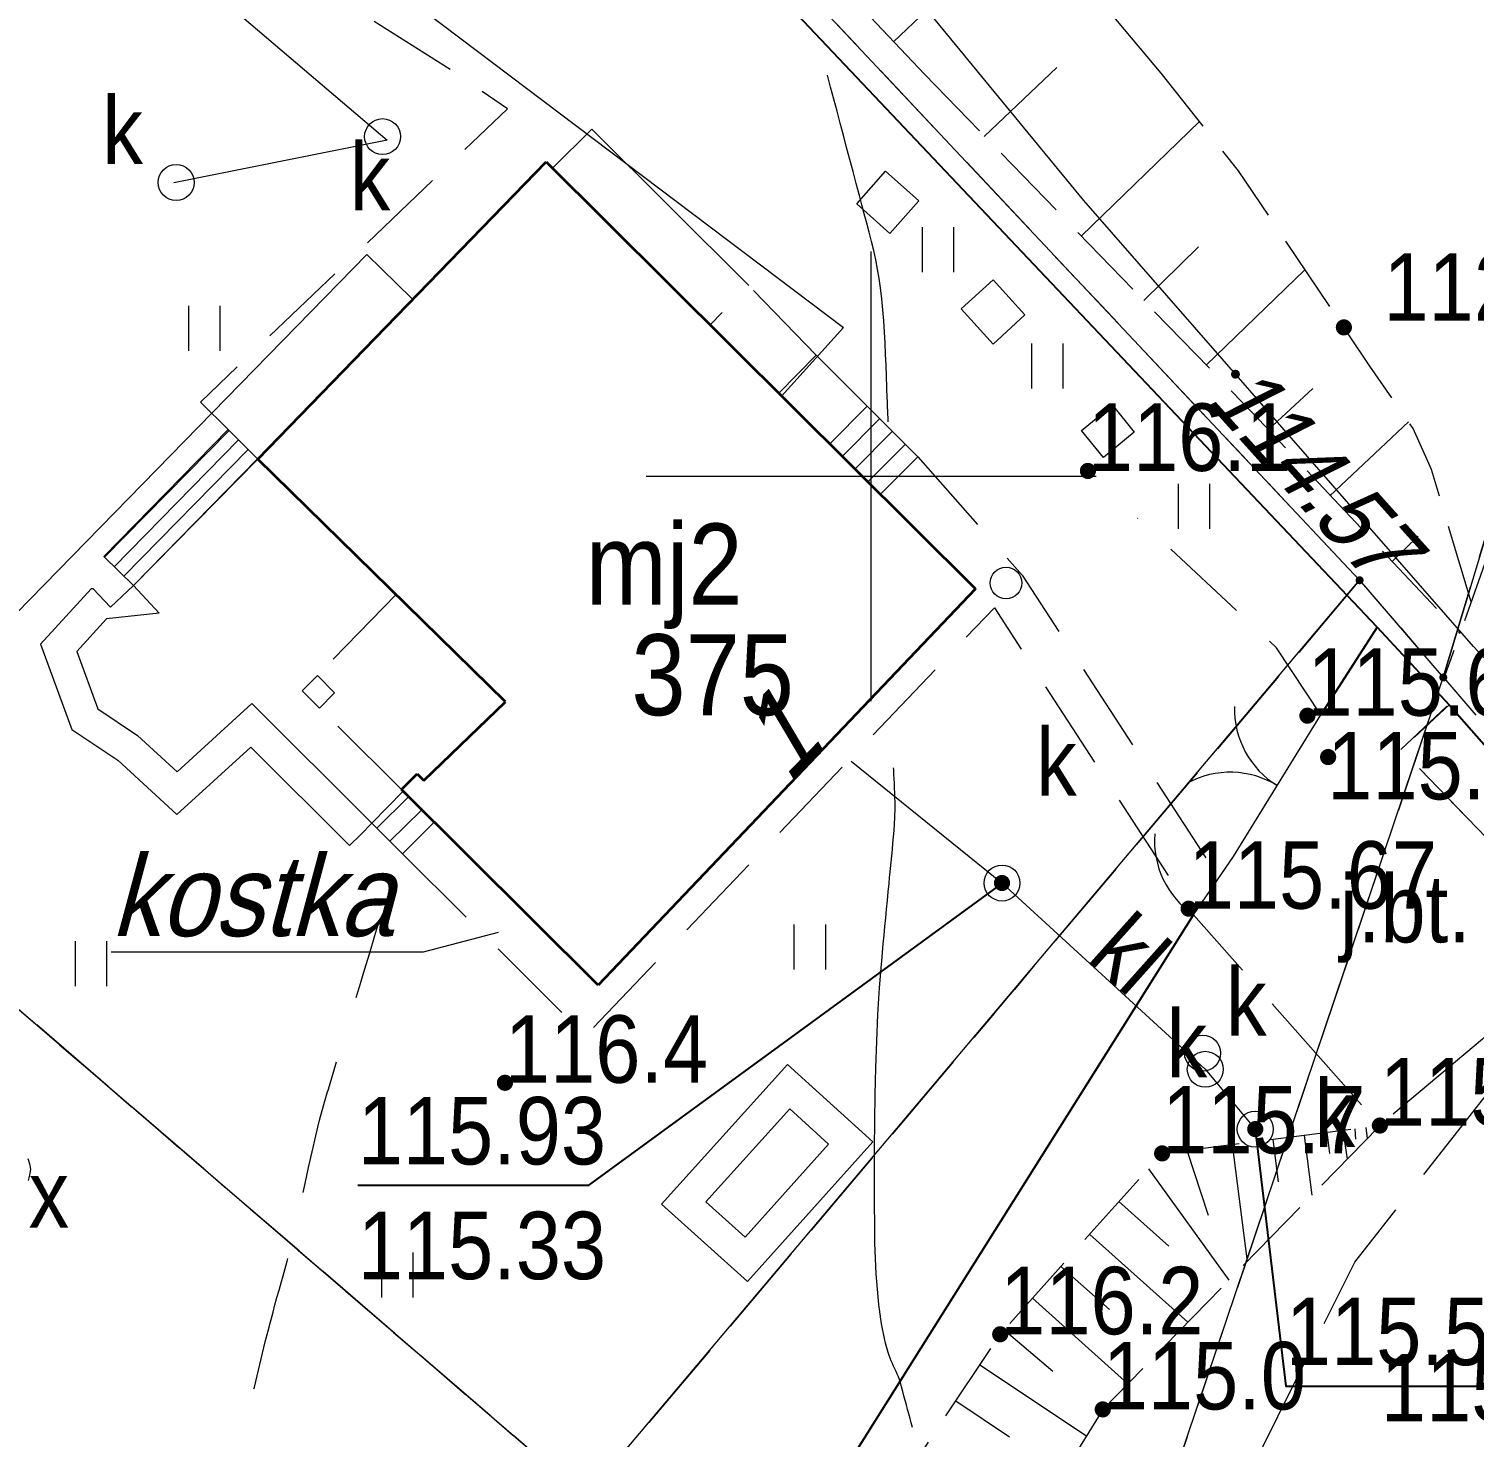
# Model space of a CAD drawing. Extents: x 6512885 to 6513481, y 5959590 to 5960000.
# Drawn here: x 6513281.28 to 6513313.4, y 5959878.64 to 5959909.94 of the extents above; entities that cross this region are included whole.
import ezdxf
from ezdxf.enums import TextEntityAlignment as Align

# ---------------------------------------------------------------- set-up
doc = ezdxf.new("R2010")
doc.units = 0
doc.header["$MEASUREMENT"] = 0
for name, pattern in [('2.0_1.0', [3, 2, -1]), ('217-1000', [2.8, 2.1, -0.7]), ('218-1000', [1.4, 0.7, -0.7]), ('219-1000', [0]), ('3.0_1.5', [4.5, 3, -1.5]), ('823-1000', [2.45, 1.75, -0.7]), ('ktok02-1000', [0]), ('ktok04-1000', [0]), ('mz1.4_0.7', [2.1, 1.4, -0.7]), ('mz1.8_0.7', [2.5, 1.8, -0.7]), ('mz3.0_1.0', [4, 3, -1])]:
    doc.linetypes.add(name, pattern=pattern)
doc.layers.get('0').update_dxf_attribs({"color": 2, "linetype": 'CONTINUOUS', "lineweight": 5})
for name, color, linetype in [('000 Inne (niezydentyfikowane)', 7, 'CONTINUOUS'), ('203-Punkt załamania granicy działki nie stabilizowany', 7, 'CONTINUOUS'), ('217-Granica konturu klasyfikcyjnego', 7, 'CONTINUOUS'), ('218-Granica użytku', 7, 'CONTINUOUS'), ('219-Linia granicy', 7, 'CONTINUOUS'), ('238-Punkt adresowy budynku', 7, 'CONTINUOUS'), ('310-podpora związana z budynkiem (powierzchnia)', 7, 'CONTINUOUS'), ('312-Budynek (powierzchnia)', 7, 'CONTINUOUS'), ('312-Numer ewidencyjny budynku', 7, 'CONTINUOUS'), ('312-Numer ewidencyjny budynku-Atr124', 7, 'CONTINUOUS'), ('346-Wiata słupy symb.', 7, 'CONTINUOUS'), ('352-schody (powierzchnia)', 7, 'CONTINUOUS'), ('364-Budowla ziemna umocniona', 7, 'CONTINUOUS'), ('433-Chodnik', 7, 'CONTINUOUS'), ('450-Ściana oporowa symb. krawędź', 7, 'CONTINUOUS'), ('624-Punkt rzędnej przewodu-SCPOD', 7, 'CONTINUOUS'), ('624-Punkt rzędnej przewodu-SCPOD-Atr2', 7, 'CONTINUOUS'), ('811-Warstwica ciągła linia', 7, 'CONTINUOUS'), ('812-Warstwica pomocnicza linia', 7, 'CONTINUOUS'), ('820-Skarpa nieumocniona', 7, 'CONTINUOUS'), ('823-Szczyt skarpy nieumocninej', 7, 'CONTINUOUS'), ('824-Podnóże skarpy nieumocninej', 7, 'CONTINUOUS'), ('940-Trawnik symb. poj.', 7, 'CONTINUOUS'), ('brama (linia)', 7, 'CONTINUOUS'), ('brama (linia) - symbol', 7, 'CONTINUOUS'), ('chodnik (powierzchnia)', 7, 'CONTINUOUS'), ('furtka (linia)', 7, 'CONTINUOUS'), ('furtka (linia) - symbol', 7, 'CONTINUOUS'), ('inny obiekt przyrodniczy (powierzchnia)', 7, 'CONTINUOUS'), ('jezdnia (powierzchnia)', 7, 'CONTINUOUS'), ('jezdnia (powierzchnia)-Atr17', 7, 'CONTINUOUS'), ('ogrodzenie trwałe (linia)', 7, 'CONTINUOUS'), ('plac (powierzchnia)', 7, 'CONTINUOUS'), ('przewód ciepłowniczy (linia)', 7, 'CONTINUOUS'), ('przewód elektroenergetyczny (linia)', 7, 'CONTINUOUS'), ('przewód kanalizacyjny (linia)', 7, 'CONTINUOUS'), ('przewód kanalizacyjny (linia)-Atr1', 7, 'CONTINUOUS'), ('przewód wodociągowy (linia)', 7, 'CONTINUOUS'), ('punkt o określonej wysokości (sieć kanalizacyjna)', 7, 'CONTINUOUS'), ('punkt o określonej wysokości (sieć kanalizacyjna)-Atr2', 7, 'CONTINUOUS'), ('punkt o określonej wysokości (sieć kanalizacyjna)-Atr3', 7, 'CONTINUOUS'), ('punkt wysokościowy naturalny', 7, 'CONTINUOUS'), ('punkt wysokościowy naturalny-Atr2', 7, 'CONTINUOUS'), ('punkt wysokościowy sztuczny', 7, 'CONTINUOUS'), ('punkt wysokościowy sztuczny-Atr2', 7, 'CONTINUOUS'), ('skarpa nieumocniona (powierzchnia)', 7, 'CONTINUOUS'), ('Wstawianie ramki sekcyjnej z opisem', 7, 'CONTINUOUS'), ('właz - siec niezidentyfikowana (powierzchnia)', 7, 'CONTINUOUS'), ('właz - siec niezidentyfikowana (powierzchnia)-Atr17', 7, 'CONTINUOUS'), ('właz okrągły - siec kanalizacyjna (punkt)', 7, 'CONTINUOUS'), ('właz okrągły - siec kanalizacyjna (punkt)-Atr17', 7, 'CONTINUOUS')]:
    doc.layers.add(name, color=color, linetype=linetype)
doc.styles.get("Standard").update_dxf_attribs({"font": 'txt', "width": 0.75})
doc.linetypes.add('450-1000k', pattern='A,3.5,0,[7,ksztalty.shx,S=1,R=0,X=0,Y=0],3.5', length=7)
doc.linetypes.add('902-1000', pattern='A,5,0,[1,ksztalty.shx,S=1,R=0,X=0,Y=0],5', length=10)

# ---------------------------------------------------------------- blocks, each defined once
blk = doc.blocks.new('940P')
at = {"color": 0, "linetype": 'Continuous', "lineweight": 0}
for p, q in [((-0.35, -0.5), (-0.35, 0.5)), ((0.35, -0.5), (0.35, 0.5))]:
    blk.add_line(p, q, dxfattribs=at)
blk = doc.blocks.new('US22')
at = {"color": 0, "linetype": 'Continuous', "lineweight": 0}
blk.add_circle((0, 0), 0.4, dxfattribs=at)
blk = doc.blocks.new('PW01')
at = {"linetype": 'Continuous', "lineweight": 13}
h = blk.add_hatch(color=0, dxfattribs=at)
edge = h.paths.add_edge_path()
edge.add_arc((0, 0), 0.18, 0, 360)
blk = doc.blocks.new('311')
at = {"color": 0, "linetype": 'Continuous', "lineweight": 0}
blk.add_circle((0, 0), 0.35, dxfattribs=at)
blk = doc.blocks.new('PW02')
at = {"linetype": 'Continuous', "lineweight": 13}
h = blk.add_hatch(color=0, dxfattribs=at)
edge = h.paths.add_edge_path()
edge.add_arc((0, 0), 0.18, 0, 360)
blk = doc.blocks.new('621')
at = {"linetype": 'Continuous', "lineweight": 0}
h = blk.add_hatch(color=0, dxfattribs=at)
edge = h.paths.add_edge_path()
edge.add_arc((0, 0), 0.1, 0, 360)
blk = doc.blocks.new('OK02')
at = {"color": 0, "linetype": 'Continuous', "lineweight": 0}
for centre, start, end in [((-2, 0), 0, 60), ((2, 0), 120, 180)]:
    blk.add_arc(centre, 2, start, end, dxfattribs=at)
blk = doc.blocks.new('OK04')
at = {"color": 0, "linetype": 'Continuous', "lineweight": 0}
blk.add_arc((2, 0), 2, 120, 180, dxfattribs=at)
blk = doc.blocks.new('203')
at = {"linetype": 'Continuous', "lineweight": 0}
h = blk.add_hatch(color=0, dxfattribs=at)
edge = h.paths.add_edge_path()
edge.add_arc((0, 0), 0.09, 0, 360)

msp = doc.modelspace()

# ---------------------------------------------------------------- linework, layer by layer
at = {"layer": '000 Inne (niezydentyfikowane)', "color": 7, "linetype": 'Continuous', "lineweight": 13}
for p, q in [((6513310.75, 5959885.5), (6513310.77, 5959885.27)), ((6513311, 5959885.53), (6513311.03, 5959885.28)), ((6513311.25, 5959885.56), (6513311.25, 5959885.54)), ((6513308.93, 5959885.26), (6513309.05, 5959884.32)), ((6513309.63, 5959885.35), (6513309.8, 5959884.02)), ((6513310.13, 5959885.42), (6513310.19, 5959884.95)), ((6513310.49, 5959885.47), (6513310.58, 5959884.82)), ((6513307.02, 5959885.02), (6513307.49, 5959883.58)), ((6513308.03, 5959885.15), (6513308.36, 5959882.55)), ((6513306.17, 5959884.61), (6513307.95, 5959882.13)), ((6513305.51, 5959883.88), (6513306.62, 5959882.89)), ((6513304.86, 5959883.15), (6513307.04, 5959881.2)), ((6513304.22, 5959882.44), (6513305.3, 5959881.48)), ((6513303.59, 5959881.73), (6513305.71, 5959879.83)), ((6513302.96, 5959881.03), (6513304.04, 5959880.11)), ((6513302.42, 5959880.25), (6513304.79, 5959878.67)), ((6513301.88, 5959879.45), (6513303.08, 5959878.65))]:
    msp.add_line(p, q, dxfattribs=at)
at = {"layer": '000 Inne (niezydentyfikowane)', "color": 7, "linetype": 'Continuous', "lineweight": 18, "flags": 128}
for points in [[(6513299.68, 5959906.06), (6513300.32, 5959906.78), (6513301.06, 5959906.12), (6513300.42, 5959905.4)], [(6513302, 5959903.72), (6513302.71, 5959904.37), (6513303.42, 5959903.59), (6513302.71, 5959902.94)], [(6513305.37, 5959901.58), (6513305.85, 5959900.98), (6513305.17, 5959900.42), (6513304.68, 5959901.02)]]:
    msp.add_lwpolyline(points, close=True, dxfattribs=at)
at = {"layer": '217-Granica konturu klasyfikcyjnego', "color": 3, "linetype": '217-1000', "lineweight": 13, "flags": 128}
for points in [[(6513312.72, 5959895.53), (6513323.86, 5959932.47)], [(6513288.7, 5959921.26), (6513310.86, 5959897.69)], [(6513293.65, 5959877.3), (6513269.23, 5959898.33)], [(6513310.86, 5959897.69), (6513293.65, 5959877.3)], [(6513310.86, 5959897.69), (6513312.72, 5959895.53)], [(6513306.36, 5959876.67), (6513312.72, 5959895.53)]]:
    msp.add_lwpolyline(points, dxfattribs=at)
at = {"layer": '218-Granica użytku', "color": 3, "linetype": '218-1000', "lineweight": 13, "flags": 128}
for points in [[(6513312.72, 5959895.53), (6513323.86, 5959932.47)], [(6513288.7, 5959921.26), (6513310.86, 5959897.69)], [(6513269.23, 5959898.33), (6513293.65, 5959877.3)], [(6513310.86, 5959897.69), (6513293.65, 5959877.3)], [(6513310.86, 5959897.69), (6513312.72, 5959895.53)], [(6513306.36, 5959876.67), (6513312.72, 5959895.53)]]:
    msp.add_lwpolyline(points, dxfattribs=at)
at = {"layer": '219-Linia granicy', "color": 7, "linetype": '219-1000', "lineweight": 13, "flags": 128}
for points in [[(6513323.86, 5959932.47), (6513312.72, 5959895.53)], [(6513310.86, 5959897.69), (6513288.7, 5959921.26)], [(6513269.23, 5959898.33), (6513293.65, 5959877.3)], [(6513293.65, 5959877.3), (6513310.86, 5959897.69)], [(6513310.86, 5959897.69), (6513312.72, 5959895.53)], [(6513306.36, 5959876.67), (6513312.72, 5959895.53)]]:
    msp.add_lwpolyline(points, dxfattribs=at)
at = {"layer": '310-podpora związana z budynkiem (powierzchnia)', "color": 7, "linetype": 'Continuous', "lineweight": 13, "flags": 128}
msp.add_lwpolyline([(6513287.35, 5959895.23), (6513287.69, 5959895.57), (6513288.07, 5959895.19), (6513287.74, 5959894.85)], close=True, dxfattribs=at)
at = {"layer": '312-Budynek (powierzchnia)', "color": 7, "linetype": 'Continuous', "lineweight": 35, "flags": 128}
for points in [[(6513286.37, 5959900.38), (6513292.78, 5959906.99)], [(6513292.78, 5959906.99), (6513302.32, 5959897.5)], [(6513291.87, 5959894.99), (6513286.37, 5959900.38)], [(6513302.32, 5959897.5), (6513293.93, 5959888.69)], [(6513290.06, 5959893.24), (6513291.87, 5959894.99)], [(6513289.56, 5959893.04), (6513289.91, 5959893.39)], [(6513289.91, 5959893.39), (6513290.06, 5959893.24)], [(6513293.93, 5959888.69), (6513289.56, 5959893.04)]]:
    msp.add_lwpolyline(points, dxfattribs=at)
at = {"layer": '352-schody (powierzchnia)', "color": 7, "linetype": 'Continuous', "lineweight": 18}
for p, q in [((6513298.78, 5959902.69), (6513297.95, 5959901.85)), ((6513299.91, 5959901.56), (6513298.78, 5959902.69)), ((6513297.95, 5959901.85), (6513299.08, 5959900.72)), ((6513299.08, 5959900.72), (6513299.91, 5959901.56)), ((6513299.91, 5959901.56), (6513301.04, 5959900.43)), ((6513299.36, 5959900.44), (6513300.19, 5959901.28)), ((6513282.94, 5959898.22), (6513285.71, 5959901.04)), ((6513282.96, 5959898.2), (6513285.73, 5959901.02)), ((6513285.71, 5959901.04), (6513286.37, 5959900.38)), ((6513299.64, 5959900.16), (6513300.47, 5959901)), ((6513283.17, 5959897.99), (6513285.94, 5959900.81)), ((6513283.39, 5959897.78), (6513286.15, 5959900.6)), ((6513300.21, 5959899.6), (6513299.08, 5959900.72)), ((6513299.93, 5959899.88), (6513300.76, 5959900.71)), ((6513283.6, 5959897.57), (6513286.36, 5959900.39)), ((6513286.37, 5959900.38), (6513283.6, 5959897.57)), ((6513301.04, 5959900.43), (6513300.21, 5959899.6)), ((6513300.21, 5959899.6), (6513301.04, 5959900.43)), ((6513283.6, 5959897.57), (6513282.94, 5959898.22)), ((6513288.9, 5959892.29), (6513289.6, 5959893)), ((6513289.01, 5959892.18), (6513289.72, 5959892.88)), ((6513289.6, 5959893), (6513290.29, 5959892.31)), ((6513289.3, 5959891.89), (6513290.01, 5959892.59)), ((6513289.58, 5959891.61), (6513288.9, 5959892.29)), ((6513290.29, 5959892.31), (6513289.58, 5959891.61)), ((6513289.58, 5959891.61), (6513290.29, 5959892.31))]:
    msp.add_line(p, q, dxfattribs=at)
at = {"layer": '364-Budowla ziemna umocniona', "color": 7, "linetype": 'Continuous', "lineweight": 13, "flags": 128}
msp.add_lwpolyline([(6513292.92, 5959906.85), (6513293.79, 5959907.72), (6513297.28, 5959904.24)], dxfattribs=at)
at = {"layer": '433-Chodnik', "color": 0, "linetype": 'Continuous', "lineweight": 18, "flags": 128}
msp.add_lwpolyline([(6513291.71, 5959889.86), (6513290.04, 5959889.42), (6513283.103, 5959889.42)], dxfattribs=at)
at = {"layer": '450-Ściana oporowa symb. krawędź', "color": 0, "lineweight": 13}
for p, q in [((6513282.661, 5959897.497), (6513281.536, 5959896.269)), ((6513282.706, 5959897.502), (6513282.661, 5959897.497)), ((6513283.089, 5959897.092), (6513282.706, 5959897.502)), ((6513283.089, 5959897.092), (6513283.344, 5959897.331)), ((6513281.536, 5959896.269), (6513282.231, 5959894.375)), ((6513282.231, 5959894.375), (6513283.255, 5959893.689)), ((6513284.569, 5959892.48), (6513286.21, 5959893.982)), ((6513286.21, 5959893.982), (6513288.406, 5959891.794)), ((6513283.255, 5959893.689), (6513284.569, 5959892.48)), ((6513288.406, 5959891.794), (6513288.653, 5959892.042)), ((6513296.329, 5959883.872), (6513298.19, 5959885.94)), ((6513298.19, 5959885.94), (6513299.053, 5959885.159)), ((6513299.053, 5959885.159), (6513297.198, 5959883.09)), ((6513297.198, 5959883.09), (6513296.329, 5959883.872))]:
    msp.add_line(p, q, dxfattribs=at)
at = {"layer": '450-Ściana oporowa symb. krawędź', "color": 0, "linetype": '450-1000k', "lineweight": 13}
for p, q in [((6513283.6, 5959897.57), (6513283.344, 5959897.331)), ((6513283.6, 5959897.57), (6513284.17, 5959896.96)), ((6513283, 5959896.83), (6513282.34, 5959896.11)), ((6513284.17, 5959896.96), (6513283, 5959896.83)), ((6513282.34, 5959896.11), (6513282.81, 5959894.83)), ((6513282.81, 5959894.83), (6513283.69, 5959894.24)), ((6513284.57, 5959893.43), (6513286.23, 5959894.95)), ((6513286.23, 5959894.95), (6513288.9, 5959892.29)), ((6513283.69, 5959894.24), (6513284.57, 5959893.43)), ((6513288.9, 5959892.29), (6513288.653, 5959892.042)), ((6513295.34, 5959883.82), (6513298.14, 5959886.93)), ((6513298.14, 5959886.93), (6513300.04, 5959885.21)), ((6513300.04, 5959885.21), (6513297.25, 5959882.1)), ((6513297.25, 5959882.1), (6513295.34, 5959883.82))]:
    msp.add_line(p, q, dxfattribs=at)
at = {"layer": '811-Warstwica ciągła linia', "color": 32, "linetype": 'Continuous', "lineweight": 13, "flags": 128}
for points in [[(6513300.38, 5959901.21), (6513300.378, 5959901.262), (6513300.376, 5959901.314), (6513300.374, 5959901.366), (6513300.372, 5959901.418), (6513300.37, 5959901.47), (6513300.368, 5959901.522), (6513300.366, 5959901.574), (6513300.364, 5959901.626), (6513300.362, 5959901.678), (6513300.36, 5959901.73), (6513300.351, 5959901.976), (6513300.342, 5959902.223), (6513300.333, 5959902.469), (6513300.323, 5959902.715), (6513300.312, 5959902.961), (6513300.299, 5959903.207), (6513300.282, 5959903.453), (6513300.263, 5959903.699), (6513300.239, 5959903.945), (6513300.21, 5959904.19), (6513300.18, 5959904.399), (6513300.144, 5959904.606), (6513300.103, 5959904.812), (6513300.058, 5959905.018), (6513300.009, 5959905.222), (6513299.957, 5959905.426), (6513299.904, 5959905.63), (6513299.849, 5959905.833), (6513299.794, 5959906.037), (6513299.74, 5959906.24), (6513299.669, 5959906.508), (6513299.598, 5959906.776), (6513299.527, 5959907.044), (6513299.455, 5959907.312), (6513299.384, 5959907.58), (6513299.313, 5959907.848), (6513299.242, 5959908.116), (6513299.171, 5959908.384), (6513299.1, 5959908.652), (6513299.03, 5959908.92)], [(6513300.92, 5959878.86), (6513300.892, 5959878.96), (6513300.865, 5959879.06), (6513300.838, 5959879.16), (6513300.811, 5959879.26), (6513300.785, 5959879.36), (6513300.758, 5959879.46), (6513300.731, 5959879.56), (6513300.705, 5959879.66), (6513300.677, 5959879.76), (6513300.65, 5959879.86), (6513300.631, 5959879.922), (6513300.608, 5959879.983), (6513300.583, 5959880.042), (6513300.556, 5959880.101), (6513300.528, 5959880.16), (6513300.499, 5959880.219), (6513300.472, 5959880.278), (6513300.445, 5959880.338), (6513300.421, 5959880.398), (6513300.4, 5959880.46), (6513300.381, 5959880.523), (6513300.351, 5959880.628), (6513300.322, 5959880.734), (6513300.296, 5959880.84), (6513300.272, 5959880.947), (6513300.251, 5959881.054), (6513300.231, 5959881.161), (6513300.213, 5959881.269), (6513300.198, 5959881.377), (6513300.185, 5959881.486), (6513300.18, 5959881.53), (6513300.173, 5959881.595), (6513300.157, 5959881.765), (6513300.141, 5959881.935), (6513300.128, 5959882.105), (6513300.115, 5959882.275), (6513300.104, 5959882.445), (6513300.096, 5959882.615), (6513300.088, 5959882.785), (6513300.083, 5959882.955), (6513300.081, 5959883.125), (6513300.08, 5959883.23), (6513300.08, 5959883.295), (6513300.079, 5959883.888), (6513300.078, 5959884.481), (6513300.078, 5959885.075), (6513300.082, 5959885.668), (6513300.09, 5959886.262), (6513300.104, 5959886.855), (6513300.124, 5959887.448), (6513300.151, 5959888.041), (6513300.188, 5959888.633), (6513300.23, 5959889.16), (6513300.236, 5959889.225), (6513300.253, 5959889.417), (6513300.271, 5959889.609), (6513300.289, 5959889.801), (6513300.307, 5959889.993), (6513300.325, 5959890.185), (6513300.344, 5959890.377), (6513300.362, 5959890.569), (6513300.381, 5959890.761), (6513300.398, 5959890.953), (6513300.41, 5959891.08), (6513300.416, 5959891.145), (6513300.43, 5959891.286), (6513300.444, 5959891.427), (6513300.458, 5959891.567), (6513300.472, 5959891.708), (6513300.486, 5959891.849), (6513300.499, 5959891.99), (6513300.51, 5959892.131), (6513300.519, 5959892.272), (6513300.527, 5959892.414), (6513300.53, 5959892.49), (6513300.532, 5959892.555), (6513300.533, 5959892.658), (6513300.532, 5959892.761), (6513300.53, 5959892.864), (6513300.526, 5959892.967), (6513300.522, 5959893.07), (6513300.517, 5959893.173), (6513300.511, 5959893.276), (6513300.506, 5959893.379), (6513300.502, 5959893.482), (6513300.5, 5959893.52)]]:
    msp.add_lwpolyline(points, dxfattribs=at)
at = {"layer": '812-Warstwica pomocnicza linia', "color": 32, "linetype": '3.0_1.5', "lineweight": 13, "flags": 128}
msp.add_lwpolyline([(6513285.46, 5959875.29), (6513285.519, 5959875.627), (6513285.578, 5959875.964), (6513285.637, 5959876.301), (6513285.697, 5959876.639), (6513285.756, 5959876.976), (6513285.816, 5959877.313), (6513285.877, 5959877.65), (6513285.937, 5959877.986), (6513285.998, 5959878.323), (6513286.06, 5959878.66), (6513286.125, 5959878.996), (6513286.177, 5959879.249), (6513286.232, 5959879.502), (6513286.289, 5959879.754), (6513286.348, 5959880.006), (6513286.408, 5959880.258), (6513286.47, 5959880.509), (6513286.533, 5959880.76), (6513286.597, 5959881.01), (6513286.64, 5959881.18), (6513286.661, 5959881.261), (6513286.704, 5959881.423), (6513286.747, 5959881.586), (6513286.792, 5959881.747), (6513286.837, 5959881.909), (6513286.882, 5959882.071), (6513286.927, 5959882.233), (6513286.972, 5959882.394), (6513287.016, 5959882.556), (6513287.059, 5959882.719), (6513287.08, 5959882.8), (6513287.101, 5959882.881), (6513287.186, 5959883.231), (6513287.266, 5959883.581), (6513287.344, 5959883.933), (6513287.419, 5959884.285), (6513287.495, 5959884.637), (6513287.572, 5959884.988), (6513287.654, 5959885.339), (6513287.74, 5959885.688), (6513287.833, 5959886.035), (6513287.91, 5959886.3), (6513287.934, 5959886.38), (6513288.049, 5959886.759), (6513288.164, 5959887.138), (6513288.279, 5959887.517), (6513288.394, 5959887.896), (6513288.509, 5959888.275), (6513288.624, 5959888.654), (6513288.739, 5959889.033), (6513288.854, 5959889.412), (6513288.969, 5959889.791), (6513289.06, 5959890.09)], dxfattribs=at)
at = {"layer": '820-Skarpa nieumocniona', "color": 7, "linetype": 'Continuous', "lineweight": 13}
for p, q in [((6513300.5, 5959909.66), (6513303.49, 5959912.52)), ((6513302.51, 5959907.55), (6513304.13, 5959909.09)), ((6513304.67, 5959905.34), (6513307.3, 5959907.89)), ((6513306.06, 5959903.91), (6513307.28, 5959905.1)), ((6513307.45, 5959902.47), (6513309.64, 5959904.59)), ((6513308.83, 5959901.03), (6513309.82, 5959901.95)), ((6513310.2, 5959899.57), (6513311.95, 5959901.21)), ((6513311.58, 5959898.11), (6513312.16, 5959898.67))]:
    msp.add_line(p, q, dxfattribs=at)
at = {"layer": '823-Szczyt skarpy nieumocninej', "color": 7, "linetype": '823-1000', "lineweight": 13, "flags": 128}
for points in [[(6513301.19, 5959908.94), (6513292.65, 5959917.91), (6513287.89, 5959923.03), (6513286.24, 5959923.95), (6513281.97, 5959928.33)], [(6513301.19, 5959908.94), (6513308.5, 5959901.39), (6513313.09, 5959896.51)]]:
    msp.add_lwpolyline(points, dxfattribs=at)
at = {"layer": '824-Podnóże skarpy nieumocninej', "color": 7, "linetype": '823-1000', "lineweight": 13, "flags": 128}
for points in [[(6513306.45, 5959908.96), (6513303.73, 5959912.19), (6513298.24, 5959920.06), (6513291.86, 5959929.41), (6513284.11, 5959932.98), (6513281.97, 5959928.33)], [(6513313.34, 5959897.21), (6513312.46, 5959900.15), (6513312.05, 5959901.06), (6513311.09, 5959902.45), (6513308.17, 5959906.79), (6513306.45, 5959908.96)], [(6513315.05, 5959892.83), (6513312.74, 5959895.52), (6513313.69, 5959898.18), (6513317.03, 5959908.72)]]:
    msp.add_lwpolyline(points, dxfattribs=at)
at = {"layer": 'brama (linia)', "color": 7, "linetype": 'ktok02-1000', "lineweight": 18, "flags": 128}
msp.add_lwpolyline([(6513308.06, 5959891.55), (6513310, 5959894.7)], dxfattribs=at)
at = {"layer": 'chodnik (powierzchnia)', "color": 7, "linetype": '2.0_1.0', "lineweight": 18, "flags": 128}
for points in [[(6513290.64, 5959909.04), (6513282.51, 5959914.18)], [(6513285.71, 5959901.04), (6513285.09, 5959901.65), (6513291.92, 5959908.17), (6513290.64, 5959909.04)], [(6513298.78, 5959902.69), (6513297.28, 5959904.24), (6513296.42, 5959903.37)], [(6513301.04, 5959900.43), (6513303.36, 5959897.8), (6513307.99, 5959890.68)], [(6513310, 5959894.7), (6513309.01, 5959896.19), (6513305.92, 5959899.07)], [(6513289.44, 5959897.37), (6513287.35, 5959895.23), (6513287.74, 5959894.85)], [(6513289.58, 5959891.61), (6513293.65, 5959887.56), (6513302.74, 5959897.08), (6513307.17, 5959890.25)], [(6513289.56, 5959893.04), (6513287.74, 5959894.85)]]:
    msp.add_lwpolyline(points, dxfattribs=at)
at = {"layer": 'furtka (linia)', "color": 7, "linetype": 'ktok04-1000', "lineweight": 18, "flags": 128}
msp.add_lwpolyline([(6513307.17, 5959890.25), (6513308.06, 5959891.55)], dxfattribs=at)
at = {"layer": 'inny obiekt przyrodniczy (powierzchnia)', "color": 7, "linetype": 'mz1.4_0.7', "lineweight": 18, "flags": 128}
msp.add_lwpolyline([(6513311.78, 5959893.93), (6513312.84, 5959894.93), (6513316.89, 5959890.34), (6513315.83, 5959889.74)], close=True, dxfattribs=at)
at = {"layer": 'jezdnia (powierzchnia)', "color": 7, "linetype": 'mz3.0_1.0', "lineweight": 18, "flags": 128}
msp.add_lwpolyline([(6513307.17, 5959890.25), (6513308.06, 5959891.55), (6513310, 5959894.7), (6513311.25, 5959896.65), (6513312.85, 5959894.92), (6513311.78, 5959893.93), (6513315.83, 5959889.74), (6513313.59, 5959887.49), (6513311.31, 5959885.57)], close=True, dxfattribs=at)
at = {"layer": 'ogrodzenie trwałe (linia)', "color": 7, "linetype": '902-1000', "lineweight": 25, "flags": 128}
for points in [[(6513311.25, 5959896.65), (6513295.34, 5959913.46)], [(6513311.25, 5959896.65), (6513310, 5959894.7)], [(6513311.25, 5959896.65), (6513312.85, 5959894.92), (6513316.89, 5959890.34), (6513320.7, 5959886.32), (6513327.05, 5959881.94)], [(6513267, 5959877.22), (6513295.51, 5959871.72), (6513307.17, 5959890.25)]]:
    msp.add_lwpolyline(points, dxfattribs=at)
at = {"layer": 'plac (powierzchnia)', "color": 7, "linetype": 'mz3.0_1.0', "lineweight": 18, "flags": 128}
msp.add_lwpolyline([(6513352.25, 5959868.5), (6513354.45, 5959868.53), (6513360.19, 5959868.72), (6513365.61, 5959868.96), (6513358.96, 5959862.34), (6513352.88, 5959856.29), (6513347.09, 5959850.52), (6513341.7, 5959845.14), (6513335.77, 5959839.22), (6513329.68, 5959833.13), (6513323.14, 5959826.6), (6513321.66, 5959825.09), (6513318.78, 5959827.04), (6513318.58, 5959827.24), (6513318.48, 5959827.56), (6513318.45, 5959827.87), (6513318.58, 5959828.14), (6513323.5, 5959835.44), (6513327.56, 5959841.52), (6513327.69, 5959841.81), (6513327.78, 5959842.09), (6513327.79, 5959842.38), (6513327.68, 5959842.65), (6513327.51, 5959842.87), (6513327.23, 5959843.1), (6513322.97, 5959846.04), (6513318.18, 5959849.16), (6513317.81, 5959849.33), (6513317.58, 5959849.33), (6513317.3, 5959849.3), (6513317.04, 5959849.21), (6513316.84, 5959849.06), (6513315.91, 5959847.6), (6513315.83, 5959847.46), (6513301.02, 5959857.43), (6513301.01, 5959857.74), (6513301.36, 5959863.6), (6513306.31, 5959873.61), (6513310.75, 5959882.53), (6513316.89, 5959890.34), (6513320.7, 5959886.32), (6513327.05, 5959881.94), (6513331.11, 5959879.26), (6513334.17, 5959877.14), (6513335, 5959876.58), (6513335.19, 5959876.85), (6513341.76, 5959872.37), (6513341.65, 5959872.1), (6513343.21, 5959871.13), (6513344.98, 5959870.1), (6513346.28, 5959869.47), (6513347.76, 5959868.92), (6513348.98, 5959868.64), (6513350.08, 5959868.52)], close=True, dxfattribs=at)
at = {"layer": 'przewód ciepłowniczy (linia)', "color": 212, "linetype": 'Continuous', "lineweight": 18, "flags": 128}
for points in [[(6513304.73, 5959906.13), (6513297.51, 5959914.91)], [(6513313.39, 5959896.22), (6513304.73, 5959906.13)], [(6513321.11, 5959887.93), (6513313.39, 5959896.22)]]:
    msp.add_lwpolyline(points, dxfattribs=at)
at = {"layer": 'przewód elektroenergetyczny (linia)', "color": 1, "linetype": 'Continuous', "lineweight": 18, "flags": 128}
msp.add_lwpolyline([(6513245.79, 5959949.44), (6513248.39, 5959952.46), (6513254.38, 5959949.77), (6513269.81, 5959933.69), (6513269.95, 5959928.42), (6513290.1, 5959910.32), (6513299.39, 5959903.31), (6513298.01, 5959901.78)], dxfattribs=at)
at = {"layer": 'przewód kanalizacyjny (linia)', "color": 34, "linetype": 'Continuous', "lineweight": 18, "flags": 128}
for points in [[(6513260.35, 5959930.66), (6513262.55, 5959928.82), (6513272.93, 5959922.5), (6513274.16, 5959921), (6513275.42, 5959919.23), (6513289.24, 5959907.47), (6513284.5, 5959906.52)], [(6513299.56, 5959893.67), (6513302.91, 5959890.96), (6513307.43, 5959886.82), (6513308.54, 5959885.49)]]:
    msp.add_lwpolyline(points, dxfattribs=at)
at = {"layer": 'przewód wodociągowy (linia)', "color": 5, "linetype": 'Continuous', "lineweight": 18, "flags": 128}
msp.add_lwpolyline([(6513289.79, 5959903.95), (6513288.79, 5959904.93), (6513276.93, 5959892.8)], dxfattribs=at)
at = {"layer": 'punkt o określonej wysokości (sieć kanalizacyjna)-Atr2', "color": 7, "flags": 128}
for points in [[(6513302.91, 5959890.96), (6513293.71, 5959884.24), (6513288.587, 5959884.24)], [(6513308.54, 5959885.49), (6513309.22, 5959879.78), (6513314.332, 5959879.78)]]:
    msp.add_lwpolyline(points, dxfattribs=at)
at = {"layer": 'skarpa nieumocniona (powierzchnia)', "color": 7, "linetype": 'mz1.8_0.7', "lineweight": 18, "flags": 128}
msp.add_lwpolyline([(6513305.15, 5959879.26), (6513300.93, 5959872.46), (6513296.34, 5959868.62), (6513296.32, 5959874.11), (6513298.34, 5959874.12), (6513302.87, 5959880.93), (6513306.47, 5959884.95), (6513311.31, 5959885.57)], close=True, dxfattribs=at)
at = {"layer": 'Wstawianie ramki sekcyjnej z opisem', "color": 7, "linetype": 'Continuous', "lineweight": 13, "flags": 128}
for points in [[(6513300, 5959895), (6513300, 5959905)], [(6513295, 5959900), (6513305, 5959900)]]:
    msp.add_lwpolyline(points, dxfattribs=at)
at = {"layer": 'właz - siec niezidentyfikowana (powierzchnia)', "color": 7, "linetype": 'Continuous', "lineweight": 13, "flags": 128}
msp.add_lwpolyline([(6513281.25, 5959884.84), (6513281.29, 5959884.72), (6513281.31, 5959884.6), (6513281.29, 5959884.47), (6513281.26, 5959884.35)], dxfattribs=at)

# ---------------------------------------------------------------- block references
at = {"layer": '203-Punkt załamania granicy działki nie stabilizowany', "color": 7, "linetype": 'Continuous', "lineweight": 13}
for p in [(6513310.86, 5959897.69), (6513312.72, 5959895.53)]:
    msp.add_blockref('203', p, dxfattribs=at)
at = {"layer": '346-Wiata słupy symb.', "color": 7, "linetype": 'Continuous', "lineweight": 13, "rotation": 180}
msp.add_blockref('311', (6513303, 5959897.63), dxfattribs=at)
at = {"layer": '624-Punkt rzędnej przewodu-SCPOD', "color": 6, "linetype": 'Continuous', "lineweight": 13}
msp.add_blockref('621', (6513308.1, 5959902.27), dxfattribs=at)
at = {"layer": '940-Trawnik symb. poj.', "color": 7, "linetype": 'Continuous', "lineweight": 13}
for p in [(6513301.49, 5959905.04), (6513285.18, 5959903.29), (6513303.92, 5959902.45), (6513307.18, 5959899.33), (6513298.64, 5959889.54), (6513282.66, 5959889.17), (6513289.47, 5959882.25)]:
    msp.add_blockref('940P', p, dxfattribs=at)
at = {"layer": 'brama (linia) - symbol', "color": 7, "linetype": 'Continuous', "lineweight": 18, "rotation": 58.372}
msp.add_blockref('OK02', (6513309.03, 5959893.125), dxfattribs=at)
at = {"layer": 'furtka (linia) - symbol', "color": 7, "linetype": 'Continuous', "lineweight": 18, "rotation": 55.60399999999999}
msp.add_blockref('OK04', (6513307.17, 5959890.25), dxfattribs=at)
at = {"layer": 'punkt o określonej wysokości (sieć kanalizacyjna)', "color": 34, "linetype": 'Continuous', "lineweight": 13}
for p in [(6513302.91, 5959890.96), (6513308.54, 5959885.49)]:
    msp.add_blockref('PW01', p, dxfattribs=at)
at = {"layer": 'punkt wysokościowy naturalny', "color": 7, "linetype": 'Continuous', "lineweight": 13, "rotation": 180}
msp.add_blockref('PW01', (6513310.51, 5959903.31), dxfattribs=at)
at = {"layer": 'punkt wysokościowy naturalny', "color": 7, "linetype": 'Continuous', "lineweight": 13}
for p in [(6513304.82, 5959900.12), (6513309.7, 5959894.68), (6513291.86, 5959886.52), (6513311.31, 5959885.57), (6513306.47, 5959884.95), (6513302.87, 5959880.93), (6513305.15, 5959879.26)]:
    msp.add_blockref('PW01', p, dxfattribs=at)
at = {"layer": 'punkt wysokościowy sztuczny', "color": 7, "linetype": 'Continuous', "lineweight": 13}
for p in [(6513310.16, 5959893.76), (6513307.06, 5959890.39)]:
    msp.add_blockref('PW02', p, dxfattribs=at)
at = {"layer": 'właz okrągły - siec kanalizacyjna (punkt)', "color": 7, "linetype": 'Continuous', "lineweight": 13}
for p in [(6513289.14, 5959907.55), (6513284.55, 5959906.53), (6513302.91, 5959890.96), (6513307.37, 5959887.18), (6513307.43, 5959886.82), (6513308.54, 5959885.49)]:
    msp.add_blockref('US22', p, dxfattribs=at)

# ---------------------------------------------------------------- texts
at = {"layer": '238-Punkt adresowy budynku', "color": 7, "linetype": 'Continuous', "lineweight": 18, "oblique": 15, "width": 0.9}
msp.add_text('1', height=1.8, rotation=45.625, dxfattribs=at).set_placement((6513298.58, 5959893.58), align=Align.CENTER)
at = {"layer": '312-Numer ewidencyjny budynku', "color": 7, "linetype": 'Continuous', "lineweight": 18, "width": 0.9}
msp.add_text('375', height=1.8, dxfattribs=at).set_placement((6513294.67, 5959896.49), align=Align.TOP_LEFT)
at = {"layer": '312-Numer ewidencyjny budynku-Atr124', "color": 7, "width": 0.9}
msp.add_text('mj2', height=1.8, dxfattribs=at).set_placement((6513295.4, 5959898.05), align=Align.MIDDLE_CENTER)
at = {"layer": '433-Chodnik', "color": 7, "linetype": 'Continuous', "lineweight": 18, "oblique": 15, "width": 0.9}
msp.add_text('kostka', height=1.8, dxfattribs=at).set_placement((6513283.103, 5959889.78))
at = {"layer": '624-Punkt rzędnej przewodu-SCPOD-Atr2', "color": 6, "oblique": 15, "width": 0.9}
msp.add_text('114.57', height=1.5, rotation=311.94, dxfattribs=at).set_placement((6513307.42, 5959901.68))
at = {"layer": 'jezdnia (powierzchnia)-Atr17', "color": 7, "width": 0.9}
msp.add_text('j.bt.', height=1.5, dxfattribs=at).set_placement((6513310.42, 5959889.64))
at = {"layer": 'przewód kanalizacyjny (linia)-Atr1', "color": 34, "width": 0.9}
msp.add_text('kl', height=1.5, rotation=-41.758, dxfattribs=at).set_placement((6513304.77, 5959889.26))
at = {"layer": 'punkt o określonej wysokości (sieć kanalizacyjna)-Atr2', "color": 34, "width": 0.9}
for s, p in [('115.93', (6513288.587, 5959884.255)), ('115.50', (6513309.22, 5959879.795)), ('115.04', (6513311.334, 5959878.545))]:
    msp.add_text(s, height=1.5, dxfattribs=at).set_placement(p, align=Align.BOTTOM_LEFT)
at = {"layer": 'punkt o określonej wysokości (sieć kanalizacyjna)-Atr3', "color": 34, "width": 0.9}
msp.add_text('115.33', height=1.5, dxfattribs=at).set_placement((6513288.587, 5959881.705), align=Align.BOTTOM_LEFT)
at = {"layer": 'punkt wysokościowy naturalny-Atr2', "color": 7, "width": 0.9}
for s, p in [('112.5', (6513311.39, 5959903.46)), ('116.1', (6513304.82, 5959900.12)), ('115.6', (6513309.7, 5959894.68)), ('116.4', (6513291.86, 5959886.52)), ('115.0', (6513311.31, 5959885.57)), ('115.7', (6513306.47, 5959884.95)), ('116.2', (6513302.87, 5959880.93)), ('115.0', (6513305.15, 5959879.26))]:
    msp.add_text(s, height=1.5, dxfattribs=at).set_placement(p)
at = {"layer": 'punkt wysokościowy sztuczny-Atr2', "color": 7, "width": 0.9}
for s, p in [('115.69', (6513310.14, 5959892.82)), ('115.67', (6513307.06, 5959890.39))]:
    msp.add_text(s, height=1.5, dxfattribs=at).set_placement(p)
at = {"layer": 'właz - siec niezidentyfikowana (powierzchnia)-Atr17', "color": 7, "width": 0.9}
msp.add_text('x', height=1.5, dxfattribs=at).set_placement((6513281.27, 5959883.3))
at = {"layer": 'właz okrągły - siec kanalizacyjna (punkt)-Atr17', "color": 7, "width": 0.9}
for p in [(6513282.91, 5959906.94), (6513288.41, 5959905.91), (6513303.67, 5959892.9), (6513307.89, 5959887.57), (6513306.57, 5959886.64), (6513309.86, 5959885.09)]:
    msp.add_text('k', height=1.5, dxfattribs=at).set_placement(p)

doc.saveas('drawing.dxf')
